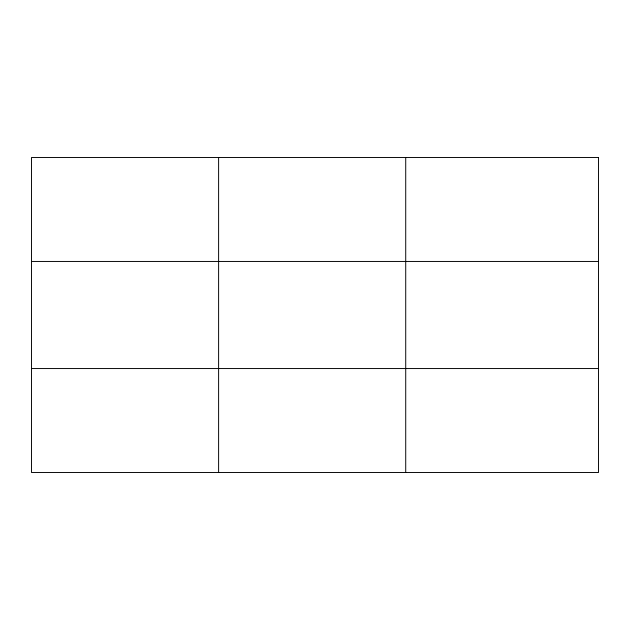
<?xml version="1.0" encoding="UTF-8"?>
<svg xmlns="http://www.w3.org/2000/svg" width="630" height="630" viewBox="0 0 630 630"><rect width="100%" height="100%" fill="white"/><g stroke="black" fill="none" stroke-linecap="round" stroke-linejoin="round"><path stroke-width="0.94" d="M218.61 472.5L218.61 157.5M405.72 472.5L405.72 157.5M31.5 261.45L598.5 261.45M31.5 368.55L598.5 368.55M598.5 157.5L31.5 157.5L31.5 472.5L598.5 472.5L598.5 157.5"/></g></svg>
